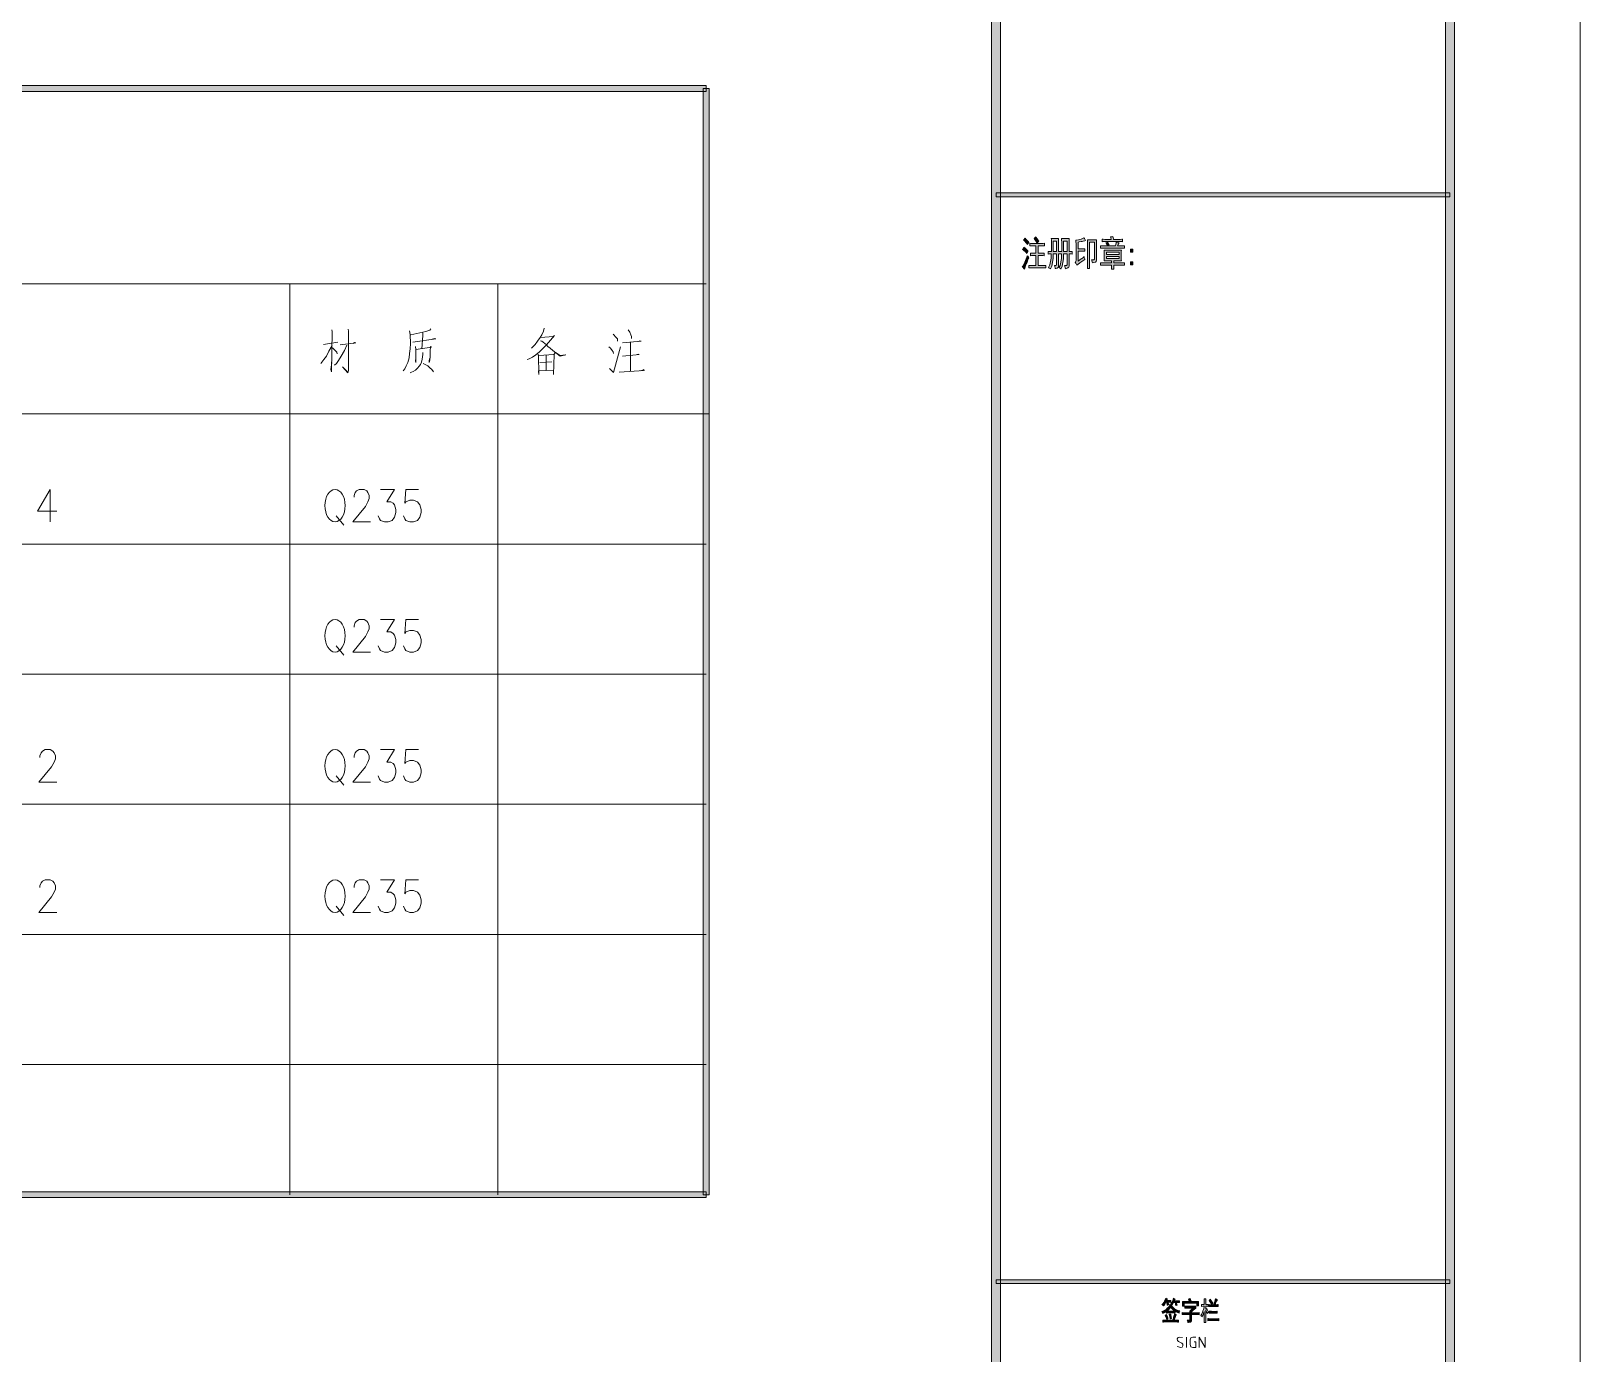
# Model space of a CAD drawing. Header units: millimetres. Extents: x 0 to 586, y 0 to 414.
# Drawn here: x 468.3 to 585.6, y 118.9 to 219 of the extents above; entities that cross this region are included whole.
import ezdxf

# ---------------------------------------------------------------- set-up
doc = ezdxf.new("R2010")
doc.units = ezdxf.units.MM

msp = doc.modelspace()

# ---------------------------------------------------------------- hatches: boundary and pattern name
h = msp.add_hatch(color=0)
h.dxf.hatch_style = 2
h.paths.add_polyline_path([(541.736139, 9.860139), (541.048222, 9.860139), (541.048222, 404.223361), (541.736139, 404.223361)])
h = msp.add_hatch(color=0)
h.dxf.hatch_style = 2
h.paths.add_polyline_path([(576.117861, 9.514417), (575.429944, 10.205861), (575.429944, 403.877639), (576.117861, 404.569083)])
h = msp.add_hatch(color=0)
h.dxf.hatch_style = 2
h.paths.add_polyline_path([(401.1295, 214.450083), (401.1295, 214.894583), (519.437056, 214.894583), (519.437056, 214.450083)])
h = msp.add_hatch(color=0)
h.dxf.hatch_style = 2
h.paths.add_polyline_path([(519.214806, 214.672333), (519.659306, 214.672333), (519.659306, 190.02375), (519.214806, 190.02375)])
h = msp.add_hatch(color=0)
h.dxf.hatch_style = 2
h.paths.add_polyline_path([(541.390417, 206.466722), (541.390417, 206.763056), (575.772139, 206.763056), (575.772139, 206.466722)])
h = msp.add_hatch(color=0)
h.dxf.hatch_style = 2
h.paths.add_polyline_path([(543.59175, 203.341111), (543.683472, 203.249389), (543.828111, 203.083583), (543.8775, 203.013028), (543.842222, 202.97775), (543.789306, 202.900139), (543.768139, 202.857806), (543.704639, 202.960111), (543.56, 203.125917), (543.482389, 203.185889), (543.510611, 203.224694), (543.563528, 203.302306)])
h = msp.add_hatch(color=0)
h.dxf.hatch_style = 2
h.paths.add_polyline_path([(544.272611, 203.312889), (544.297306, 203.337583), (544.35375, 203.397556), (544.378444, 203.436361), (544.431361, 203.379917), (544.554833, 203.214111), (544.628917, 203.10475), (544.597167, 203.073), (544.533667, 203.005972), (544.505444, 202.970694), (544.438417, 203.080056), (544.322, 203.249389)])
h = msp.add_hatch(color=0)
h.paths.add_polyline_path([(546.135278, 203.302306), (546.13175, 203.224694), (546.128222, 203.037722), (546.128222, 202.928361), (546.128222, 202.321583), (546.368111, 202.321583), (546.368111, 202.938944), (546.368111, 203.037722), (546.364583, 203.217639), (546.361056, 203.302306), (546.932556, 203.302306), (546.929028, 203.228222), (546.9255, 203.044778), (546.9255, 202.928361), (546.9255, 202.321583), (546.978417, 202.321583), (547.094833, 202.325111), (547.158333, 202.332167), (547.158333, 202.134611), (547.091306, 202.141667), (546.974889, 202.145194), (546.9255, 202.145194), (546.9255, 201.340861), (546.9255, 201.249139), (546.897278, 201.132722), (546.869056, 201.108028), (546.837306, 201.086861), (546.727944, 201.041), (546.646806, 201.019833), (546.63975, 201.086861), (546.604472, 201.206806), (546.57625, 201.259722), (546.629167, 201.259722), (546.699722, 201.26325), (546.720889, 201.270306), (546.742056, 201.273833), (546.770278, 201.330278), (546.777333, 201.383194), (546.777333, 202.145194), (546.509222, 202.145194), (546.498639, 201.785361), (546.399861, 201.210333), (546.308139, 200.998667), (546.276389, 201.041), (546.202306, 201.097444), (546.159972, 201.115083), (546.251694, 201.277361), (546.354, 201.795944), (546.361056, 202.145194), (546.128222, 202.145194), (546.128222, 201.277361), (546.128222, 201.19975), (546.092944, 201.108028), (546.054139, 201.093917), (546.018861, 201.076278), (545.930667, 201.048056), (545.881278, 201.030417), (545.870694, 201.083333), (545.835417, 201.196222), (545.810722, 201.259722), (545.856583, 201.259722), (545.920083, 201.259722), (545.937722, 201.26325), (545.955361, 201.266778), (545.976528, 201.309111), (545.980056, 201.351444), (545.980056, 202.145194), (545.733111, 202.145194), (545.726056, 201.795944), (545.616694, 201.227972), (545.517917, 201.00925), (545.482639, 201.048056), (545.405028, 201.097444), (545.362694, 201.115083), (545.468528, 201.305583), (545.574361, 201.820639), (545.577889, 202.145194), (545.5285, 202.145194), (545.408556, 202.141667), (545.338, 202.134611), (545.338, 202.332167), (545.405028, 202.325111), (545.5285, 202.321583), (545.588472, 202.321583), (545.588472, 202.917778), (545.588472, 203.034194), (545.584944, 203.224694), (545.577889, 203.302306)])
h.paths.add_polyline_path([(546.777333, 202.321583), (546.777333, 203.115333), (546.516278, 203.115333), (546.516278, 202.321583)])
h.paths.add_polyline_path([(545.980056, 202.321583), (545.980056, 203.115333), (545.733111, 203.115333), (545.733111, 202.321583)])
h = msp.add_hatch(color=0)
h.dxf.hatch_style = 2
h.paths.add_polyline_path([(548.124944, 201.721861), (548.047333, 201.676), (547.895639, 201.577222), (547.818028, 201.520778), (547.743944, 201.467861), (547.588722, 201.351444), (547.507583, 201.287944), (547.479361, 201.344389), (547.426444, 201.450222), (547.398222, 201.496083), (547.415861, 201.510194), (547.444083, 201.584278), (547.451139, 201.640722), (547.451139, 202.72375), (547.451139, 202.871917), (547.447611, 203.101222), (547.444083, 203.178833), (547.486417, 203.178833), (547.634583, 203.207056), (547.740417, 203.235278), (547.849778, 203.2635), (548.005, 203.330528), (548.054389, 203.372861), (548.082611, 203.316417), (548.146111, 203.207056), (548.177861, 203.157667), (548.128472, 203.140028), (548.005, 203.111806), (547.927389, 203.094167), (547.853306, 203.080056), (547.691028, 203.048306), (547.606361, 203.034194), (547.606361, 202.526194), (547.793333, 202.526194), (547.867417, 202.526194), (548.029694, 202.53325), (548.117889, 202.536778), (548.117889, 202.353333), (548.03675, 202.356861), (547.874472, 202.360389), (547.793333, 202.360389), (547.606361, 202.360389), (547.606361, 201.598389), (547.775694, 201.711278), (548.008528, 201.884139), (548.072028, 201.940583), (548.079083, 201.884139), (548.107306, 201.774778)])
h = msp.add_hatch(color=0)
h.dxf.hatch_style = 2
h.paths.add_polyline_path([(549.006889, 203.217639), (549.003361, 203.111806), (548.999833, 202.893083), (548.999833, 202.783722), (548.999833, 201.785361), (548.999833, 201.690111), (548.975139, 201.577222), (548.950444, 201.552528), (548.92575, 201.527833), (548.795222, 201.4855), (548.689389, 201.464333), (548.685861, 201.527833), (548.650583, 201.640722), (548.618833, 201.690111), (548.67175, 201.690111), (548.752889, 201.697167), (548.781111, 201.700694), (548.812861, 201.70775), (548.848139, 201.753611), (548.851667, 201.795944), (548.851667, 203.044778), (548.467139, 203.044778), (548.467139, 201.041), (548.318972, 201.041), (548.3225, 201.171528), (548.326028, 201.439639), (548.326028, 201.577222), (548.326028, 202.7555), (548.326028, 202.868389), (548.3225, 203.101222), (548.318972, 203.217639)])
h = msp.add_hatch(color=0)
h.dxf.hatch_style = 2
h.paths.add_polyline_path([(550.809583, 202.7555), (550.887194, 202.7555), (551.038889, 202.759028), (551.112972, 202.766083), (551.112972, 202.579111), (551.038889, 202.582639), (550.887194, 202.589694), (550.809583, 202.589694), (549.596028, 202.589694), (549.521944, 202.589694), (549.373778, 202.582639), (549.299694, 202.579111), (549.299694, 202.766083), (549.377306, 202.759028), (549.525472, 202.7555), (549.596028, 202.7555), (550.432111, 202.7555), (550.460333, 202.85075), (550.495611, 202.995389), (550.499139, 203.044778), (550.541472, 203.034194), (550.647306, 203.005972), (550.710806, 202.991861), (550.693167, 202.967167), (550.661417, 202.907194), (550.647306, 202.871917), (550.633194, 202.840167), (550.6085, 202.780194), (550.601444, 202.7555)])
h = msp.add_hatch(color=0)
h.dxf.hatch_style = 2
h.paths.add_polyline_path([(550.238083, 203.454), (550.255722, 203.397556), (550.283944, 203.29525), (550.291, 203.249389), (550.749611, 203.249389), (550.802528, 203.249389), (550.915417, 203.252917), (550.971861, 203.259972), (550.971861, 203.073), (550.915417, 203.080056), (550.806056, 203.083583), (550.756667, 203.083583), (549.694806, 203.083583), (549.627778, 203.083583), (549.493722, 203.080056), (549.43375, 203.073), (549.43375, 203.259972), (549.511361, 203.252917), (549.638361, 203.249389), (549.68775, 203.249389), (550.107556, 203.249389), (550.107556, 203.274083), (550.086389, 203.362278), (550.06875, 203.425778), (550.1005, 203.436361), (550.188694, 203.450472)])
h = msp.add_hatch(color=0)
h.dxf.hatch_style = 2
h.paths.add_polyline_path([(549.712444, 202.981278), (549.747722, 202.995389), (549.828861, 203.027139), (549.874722, 203.044778), (549.895889, 202.991861), (549.948806, 202.889556), (549.9735, 202.836639), (549.927639, 202.822528), (549.8465, 202.790778), (549.811222, 202.773139), (549.786528, 202.833111), (549.733611, 202.935417)])
h = msp.add_hatch(color=0)
h.dxf.hatch_style = 2
h.paths.add_polyline_path([(543.8775, 201.855917), (543.835167, 201.764194), (543.739917, 201.527833), (543.687, 201.386722), (543.634083, 201.245611), (543.563528, 201.048056), (543.545889, 200.991611), (543.507083, 201.041), (543.418889, 201.129194), (543.373028, 201.164472), (543.415361, 201.217389), (543.514139, 201.393778), (543.567056, 201.520778), (543.6235, 201.647778), (543.71875, 201.891194), (543.761083, 202.011139), (543.789306, 201.965278), (543.84575, 201.887667)])
h = msp.add_hatch(color=0)
h.dxf.hatch_style = 2
h.paths.add_polyline_path([(543.4965, 202.649667), (543.588222, 202.572056), (543.746972, 202.434472), (543.814, 202.370972), (543.792833, 202.335694), (543.743444, 202.243972), (543.715222, 202.187528), (543.641139, 202.275722), (543.485917, 202.423889), (543.404778, 202.487389), (543.429472, 202.515611), (543.475333, 202.600278)])
h = msp.add_hatch(color=0)
h.dxf.hatch_style = 2
h.paths.add_polyline_path([(544.720639, 202.938944), (544.794722, 202.938944), (544.964056, 202.946), (545.059306, 202.949528), (545.059306, 202.7555), (544.957, 202.759028), (544.791194, 202.766083), (544.727694, 202.766083), (544.572472, 202.766083), (544.572472, 202.198111), (544.720639, 202.198111), (544.787667, 202.198111), (544.939361, 202.201639), (545.031083, 202.208694), (545.031083, 202.011139), (544.946417, 202.018194), (544.791194, 202.021722), (544.720639, 202.021722), (544.572472, 202.021722), (544.572472, 201.270306), (544.7665, 201.270306), (544.858222, 201.270306), (545.05225, 201.273833), (545.154556, 201.277361), (545.154556, 201.083333), (545.05225, 201.086861), (544.865278, 201.093917), (544.773556, 201.093917), (544.209111, 201.093917), (544.110333, 201.093917), (543.944528, 201.086861), (543.8775, 201.083333), (543.8775, 201.277361), (543.937472, 201.273833), (544.110333, 201.270306), (544.216167, 201.270306), (544.41725, 201.270306), (544.41725, 202.021722), (544.293778, 202.021722), (544.223222, 202.021722), (544.082111, 202.018194), (544.015083, 202.011139), (544.015083, 202.208694), (544.082111, 202.201639), (544.22675, 202.198111), (544.304361, 202.198111), (544.41725, 202.198111), (544.41725, 202.766083), (544.272611, 202.766083), (544.195, 202.766083), (544.039778, 202.759028), (543.962167, 202.7555), (543.962167, 202.949528), (544.039778, 202.946), (544.198528, 202.938944), (544.279667, 202.938944)])
h = msp.add_hatch(color=0)
h.paths.add_polyline_path([(550.887194, 202.434472), (550.883667, 202.325111), (550.880139, 202.1205), (550.880139, 202.021722), (550.880139, 201.93), (550.883667, 201.732444), (550.887194, 201.630139), (550.308639, 201.630139), (550.308639, 201.464333), (550.802528, 201.464333), (550.876611, 201.464333), (551.035361, 201.471389), (551.120028, 201.474917), (551.120028, 201.287944), (551.038889, 201.295), (550.880139, 201.298528), (550.802528, 201.298528), (550.308639, 201.298528), (550.308639, 201.220917), (550.312167, 201.065694), (550.315694, 200.991611), (550.128722, 200.991611), (550.13225, 201.065694), (550.135778, 201.220917), (550.135778, 201.298528), (549.610139, 201.298528), (549.550167, 201.298528), (549.394944, 201.295), (549.299694, 201.287944), (549.299694, 201.474917), (549.391417, 201.471389), (549.539583, 201.464333), (549.603083, 201.464333), (550.135778, 201.464333), (550.135778, 201.630139), (549.578389, 201.630139), (549.581917, 201.732444), (549.588972, 201.933528), (549.588972, 202.032306), (549.588972, 202.131083), (549.581917, 202.332167), (549.578389, 202.434472)])
h.paths.add_polyline_path([(550.717861, 202.102861), (550.717861, 202.268667), (549.75125, 202.268667), (549.75125, 202.102861)])
h.paths.add_polyline_path([(550.717861, 201.795944), (550.717861, 201.951167), (549.75125, 201.951167), (549.75125, 201.795944)])
h = msp.add_hatch(color=0)
h.dxf.hatch_style = 2
h.paths.add_polyline_path([(551.762083, 202.268667), (551.582167, 202.268667), (551.582167, 202.497972), (551.762083, 202.497972)])
h = msp.add_hatch(color=0)
h.dxf.hatch_style = 2
h.paths.add_polyline_path([(551.762083, 201.319694), (551.582167, 201.319694), (551.582167, 201.545472), (551.762083, 201.545472)])
h = msp.add_hatch(color=0)
h.dxf.hatch_style = 2
h.paths.add_polyline_path([(519.214806, 190.02375), (519.659306, 190.02375), (519.659306, 130.869972), (519.214806, 130.869972)])
h = msp.add_hatch(color=0)
h.dxf.hatch_style = 2
h.paths.add_polyline_path([(401.1295, 130.647722), (401.1295, 131.092222), (519.437056, 131.092222), (519.437056, 130.647722)])
h = msp.add_hatch(color=0)
h.dxf.hatch_style = 2
h.paths.add_polyline_path([(575.772139, 124.42825), (575.772139, 124.131917), (541.390417, 124.131917), (541.390417, 124.42825)])
h = msp.add_hatch(color=0)
h.paths.add_polyline_path([(555.265167, 121.902361), (555.152278, 121.944694), (555.000583, 122.01525), (554.95825, 122.043472), (554.95825, 121.902361), (554.905333, 121.905889), (554.803028, 121.909417), (554.757167, 121.909417), (554.527861, 121.909417), (554.478472, 121.909417), (554.369111, 121.905889), (554.312667, 121.902361), (554.312667, 122.032889), (554.235056, 121.979972), (554.090417, 121.898833), (554.023389, 121.870611), (554.012806, 121.92), (553.970472, 121.994083), (553.94225, 122.025833), (554.076306, 122.064639), (554.287972, 122.184583), (554.369111, 122.262194), (554.45025, 122.343333), (554.549028, 122.484444), (554.570194, 122.544417), (554.598417, 122.530306), (554.668972, 122.502083), (554.707778, 122.4915), (554.686611, 122.452694), (554.757167, 122.3645), (554.922972, 122.226917), (555.014694, 122.177528), (555.106417, 122.128139), (555.261639, 122.082278), (555.325139, 122.082278), (555.296917, 122.043472), (555.268694, 121.95175)])
h.paths.add_polyline_path([(554.337361, 122.050528), (554.383222, 122.047), (554.478472, 122.043472), (554.527861, 122.043472), (554.757167, 122.043472), (554.803028, 122.043472), (554.901806, 122.047), (554.947667, 122.050528), (554.866528, 122.096389), (554.700722, 122.255139), (554.616056, 122.368028), (554.57725, 122.290417), (554.436139, 122.131667)])
h = msp.add_hatch(color=0)
h.dxf.hatch_style = 2
h.paths.add_polyline_path([(554.64075, 122.71375), (554.580778, 122.720806), (554.478472, 122.724333), (554.429083, 122.724333), (554.443194, 122.682), (554.467889, 122.593806), (554.482, 122.551472), (554.446722, 122.540889), (554.390278, 122.512667), (554.365583, 122.498556), (554.362056, 122.544417), (554.340889, 122.657306), (554.326778, 122.724333), (554.263278, 122.724333), (554.213889, 122.639667), (554.118639, 122.498556), (554.06925, 122.445639), (554.048083, 122.480917), (553.991639, 122.533833), (553.959889, 122.551472), (554.026917, 122.607917), (554.125694, 122.731389), (554.160972, 122.801944), (554.192722, 122.868972), (554.238583, 122.985389), (554.249167, 123.03125), (554.280917, 123.017139), (554.347944, 122.985389), (554.383222, 122.971278), (554.362056, 122.946583), (554.330306, 122.890139), (554.319722, 122.854861), (554.499639, 122.854861), (554.534917, 122.854861), (554.605472, 122.858389), (554.64075, 122.861917)])
h = msp.add_hatch(color=0)
h.dxf.hatch_style = 2
h.paths.add_polyline_path([(555.117, 122.530306), (555.08525, 122.512667), (555.032333, 122.484444), (555.004111, 122.466806), (555.000583, 122.526778), (554.975889, 122.646722), (554.95825, 122.706694), (554.848889, 122.706694), (554.817139, 122.653778), (554.757167, 122.558528), (554.732472, 122.512667), (554.707778, 122.540889), (554.651333, 122.579694), (554.623111, 122.590278), (554.661917, 122.639667), (554.728944, 122.738444), (554.753639, 122.791361), (554.778333, 122.847806), (554.820667, 122.964222), (554.838306, 123.024194), (554.863, 123.006556), (554.922972, 122.974806), (554.95825, 122.964222), (554.940611, 122.936), (554.912389, 122.868972), (554.901806, 122.830167), (555.117, 122.830167), (555.145222, 122.830167), (555.226361, 122.833694), (555.279278, 122.84075), (555.279278, 122.699639), (555.198139, 122.703167), (555.088778, 122.706694), (555.057028, 122.706694), (555.067611, 122.671417), (555.099361, 122.583222)])
h = msp.add_hatch(color=0)
h.dxf.hatch_style = 2
h.paths.add_polyline_path([(556.524583, 122.413889), (556.524583, 122.272778), (556.503417, 122.258667), (556.436389, 122.209278), (556.390528, 122.174), (556.348194, 122.138722), (556.249417, 122.050528), (556.192972, 121.994083), (556.192972, 121.927056), (556.588083, 121.927056), (556.619833, 121.927056), (556.711556, 121.930583), (556.775056, 121.934111), (556.775056, 121.778889), (556.711556, 121.785944), (556.619833, 121.793), (556.588083, 121.793), (556.192972, 121.793), (556.192972, 121.401417), (556.192972, 121.323806), (556.154167, 121.232083), (556.118889, 121.2215), (556.083611, 121.210917), (555.981306, 121.18975), (555.917806, 121.182694), (555.914278, 121.2215), (555.893111, 121.313222), (555.875472, 121.369667), (555.9425, 121.362611), (556.027167, 121.359083), (556.044806, 121.366139), (556.062444, 121.369667), (556.076556, 121.422583), (556.073028, 121.468444), (556.073028, 121.793), (555.667333, 121.793), (555.621472, 121.793), (555.52975, 121.789472), (555.487417, 121.785944), (555.487417, 121.934111), (555.52975, 121.930583), (555.617944, 121.927056), (555.660278, 121.927056), (556.073028, 121.927056), (556.073028, 121.962333), (556.065972, 122.025833), (556.062444, 122.057583), (556.087139, 122.071694), (556.143583, 122.114028), (556.178861, 122.14225), (556.210611, 122.170472), (556.288222, 122.241028), (556.334083, 122.283361), (555.882528, 122.283361), (555.829611, 122.283361), (555.741417, 122.279833), (555.706139, 122.272778), (555.706139, 122.420944), (555.741417, 122.417417), (555.826083, 122.413889), (555.875472, 122.413889)])
h = msp.add_hatch(color=0)
h.dxf.hatch_style = 2
h.paths.add_polyline_path([(556.062444, 123.017139), (556.115361, 122.921889), (556.182389, 122.798417), (556.192972, 122.770194), (556.722139, 122.770194), (556.718611, 122.710222), (556.718611, 122.622028), (556.718611, 122.590278), (556.718611, 122.565583), (556.718611, 122.487972), (556.722139, 122.438583), (556.605722, 122.438583), (556.605722, 122.646722), (555.639111, 122.646722), (555.639111, 122.428), (555.522694, 122.428), (555.522694, 122.484444), (555.526222, 122.569111), (555.526222, 122.600861), (555.526222, 122.629083), (555.522694, 122.71375), (555.522694, 122.770194), (556.062444, 122.770194), (556.041278, 122.812528), (555.991889, 122.890139), (555.963667, 122.925417), (555.984833, 122.943056), (556.034222, 122.988917)])
h = msp.add_hatch(color=0)
h.dxf.hatch_style = 2
h.paths.add_polyline_path([(556.947917, 122.551472), (556.986722, 122.551472), (557.060806, 122.547944), (557.099611, 122.544417), (557.170167, 122.544417), (557.170167, 122.731389), (557.170167, 122.787833), (557.166639, 122.914833), (557.163111, 122.985389), (557.290111, 122.985389), (557.286583, 122.925417), (557.279528, 122.798417), (557.279528, 122.731389), (557.279528, 122.544417), (557.350083, 122.544417), (557.37125, 122.544417), (557.424167, 122.547944), (557.452389, 122.551472), (557.452389, 122.406833), (557.441806, 122.410361), (557.385361, 122.417417), (557.3395, 122.420944), (557.279528, 122.420944), (557.279528, 122.188111), (557.3395, 122.251611), (557.378306, 122.174), (557.452389, 122.029361), (557.487667, 121.965861), (557.4665, 121.941167), (557.420639, 121.895306), (557.403, 121.870611), (557.367722, 121.948222), (557.304222, 122.068167), (557.279528, 122.1105), (557.279528, 121.517833), (557.279528, 121.433167), (557.286583, 121.267361), (557.290111, 121.182694), (557.163111, 121.182694), (557.166639, 121.270889), (557.170167, 121.440222), (557.170167, 121.517833), (557.170167, 122.032889), (557.138417, 121.934111), (557.050222, 121.7295), (556.993778, 121.623667), (556.972611, 121.655417), (556.92675, 121.704806), (556.902056, 121.725972), (556.947917, 121.793), (557.029056, 121.965861), (557.064333, 122.068167), (557.103139, 122.170472), (557.152528, 122.346861), (557.163111, 122.420944), (557.089028, 122.420944), (556.947917, 122.406833)])
h = msp.add_hatch(color=0)
h.dxf.hatch_style = 2
h.paths.add_polyline_path([(558.161472, 122.900722), (558.140306, 122.8725), (558.094444, 122.798417), (558.073278, 122.749028), (558.048583, 122.703167), (558.00625, 122.590278), (557.981556, 122.530306), (558.023889, 122.530306), (558.073278, 122.533833), (558.172056, 122.540889), (558.221444, 122.544417), (558.221444, 122.389194), (558.172056, 122.392722), (558.073278, 122.399778), (558.016833, 122.399778), (557.702861, 122.399778), (557.646417, 122.399778), (557.547639, 122.392722), (557.505306, 122.389194), (557.505306, 122.544417), (557.547639, 122.540889), (557.646417, 122.533833), (557.702861, 122.530306), (557.872194, 122.530306), (557.893361, 122.579694), (557.928639, 122.682), (557.946278, 122.731389), (557.963917, 122.780778), (558.002722, 122.911306), (558.023889, 122.992444), (558.052111, 122.971278), (558.122667, 122.925417)])
h = msp.add_hatch(color=0)
h.dxf.hatch_style = 2
h.paths.add_polyline_path([(557.628778, 122.946583), (557.674639, 122.879556), (557.766361, 122.727861), (557.812222, 122.646722), (557.791056, 122.625556), (557.745194, 122.583222), (557.7205, 122.562056), (557.685222, 122.632611), (557.600556, 122.780778), (557.547639, 122.854861), (557.565278, 122.868972), (557.604083, 122.918361)])
h = msp.add_hatch(color=0)
h.dxf.hatch_style = 2
h.paths.add_polyline_path([(557.992139, 122.032889), (558.034472, 122.032889), (558.115611, 122.039944), (558.154417, 122.043472), (558.154417, 121.88825), (558.115611, 121.895306), (558.034472, 121.902361), (557.992139, 121.902361), (557.7205, 121.902361), (557.678167, 121.902361), (557.5935, 121.895306), (557.551167, 121.88825), (557.551167, 122.043472), (557.5935, 122.043472), (557.678167, 122.039944), (557.7205, 122.032889)])
h = msp.add_hatch(color=0)
h.dxf.hatch_style = 2
h.paths.add_polyline_path([(554.238583, 121.228556), (554.189194, 121.228556), (554.086889, 121.225028), (554.030444, 121.2215), (554.030444, 121.369667), (554.086889, 121.366139), (554.189194, 121.362611), (554.231528, 121.362611), (554.771278, 121.362611), (554.788917, 121.408472), (554.827722, 121.524889), (554.848889, 121.591917), (554.870056, 121.662472), (554.901806, 121.789472), (554.912389, 121.849444), (554.944139, 121.828278), (555.014694, 121.800056), (555.049972, 121.785944), (555.032333, 121.764778), (554.993528, 121.683639), (554.975889, 121.627194), (554.95825, 121.57075), (554.919444, 121.440222), (554.89475, 121.362611), (554.972361, 121.362611), (555.131111, 121.366139), (555.21225, 121.369667), (555.21225, 121.2215), (555.131111, 121.225028), (555.011167, 121.228556), (554.968833, 121.228556)])
h = msp.add_hatch(color=0)
h.dxf.hatch_style = 2
h.paths.add_polyline_path([(554.309139, 121.785944), (554.347944, 121.694222), (554.397333, 121.539), (554.411444, 121.479028), (554.390278, 121.468444), (554.344417, 121.44375), (554.319722, 121.422583), (554.309139, 121.486083), (554.256222, 121.637778), (554.217417, 121.725972), (554.231528, 121.736556), (554.277389, 121.768306)])
h = msp.add_hatch(color=0)
h.dxf.hatch_style = 2
h.paths.add_polyline_path([(554.587833, 121.454333), (554.57725, 121.524889), (554.541972, 121.69775), (554.517278, 121.803583), (554.541972, 121.807111), (554.591361, 121.821222), (554.623111, 121.831806), (554.633694, 121.785944), (554.668972, 121.613083), (554.690139, 121.486083), (554.661917, 121.482556), (554.609, 121.464917)])
h = msp.add_hatch(color=0)
h.dxf.hatch_style = 2
h.paths.add_polyline_path([(558.045056, 121.468444), (558.094444, 121.468444), (558.210861, 121.471972), (558.277889, 121.479028), (558.277889, 121.323806), (558.210861, 121.327333), (558.094444, 121.334389), (558.045056, 121.337917), (557.5935, 121.337917), (557.441806, 121.323806), (557.441806, 121.479028), (557.480611, 121.479028), (557.554694, 121.471972), (557.5935, 121.468444)])

# ---------------------------------------------------------------- linework, layer by layer
at = {"color": 0, "lineweight": 0}
for points in [[(0, 0), (585.632278, 0), (585.632278, 414.0835), (0, 414.0835)], [(541.736139, 9.860139), (541.048222, 9.860139), (541.048222, 404.223361), (541.736139, 404.223361)], [(576.117861, 9.514417), (575.429944, 10.205861), (575.429944, 403.877639), (576.117861, 404.569083)], [(401.1295, 214.450083), (401.1295, 214.894583), (519.437056, 214.894583), (519.437056, 214.450083)], [(519.214806, 214.672333), (519.659306, 214.672333), (519.659306, 190.02375), (519.214806, 190.02375)], [(541.390417, 206.466722), (541.390417, 206.763056), (575.772139, 206.763056), (575.772139, 206.466722)], [(543.59175, 203.341111), (543.683472, 203.249389), (543.828111, 203.083583), (543.8775, 203.013028), (543.842222, 202.97775), (543.789306, 202.900139), (543.768139, 202.857806), (543.704639, 202.960111), (543.56, 203.125917), (543.482389, 203.185889), (543.510611, 203.224694), (543.563528, 203.302306)], [(544.272611, 203.312889), (544.297306, 203.337583), (544.35375, 203.397556), (544.378444, 203.436361), (544.431361, 203.379917), (544.554833, 203.214111), (544.628917, 203.10475), (544.597167, 203.073), (544.533667, 203.005972), (544.505444, 202.970694), (544.438417, 203.080056), (544.322, 203.249389)], [(546.135278, 203.302306), (546.13175, 203.224694), (546.128222, 203.037722), (546.128222, 202.928361), (546.128222, 202.321583), (546.368111, 202.321583), (546.368111, 202.938944), (546.368111, 203.037722), (546.364583, 203.217639), (546.361056, 203.302306), (546.932556, 203.302306), (546.929028, 203.228222), (546.9255, 203.044778), (546.9255, 202.928361), (546.9255, 202.321583), (546.978417, 202.321583), (547.094833, 202.325111), (547.158333, 202.332167), (547.158333, 202.134611), (547.091306, 202.141667), (546.974889, 202.145194), (546.9255, 202.145194), (546.9255, 201.340861), (546.9255, 201.249139), (546.897278, 201.132722), (546.869056, 201.108028), (546.837306, 201.086861), (546.727944, 201.041), (546.646806, 201.019833), (546.63975, 201.086861), (546.604472, 201.206806), (546.57625, 201.259722), (546.629167, 201.259722), (546.699722, 201.26325), (546.720889, 201.270306), (546.742056, 201.273833), (546.770278, 201.330278), (546.777333, 201.383194), (546.777333, 202.145194), (546.509222, 202.145194), (546.498639, 201.785361), (546.399861, 201.210333), (546.308139, 200.998667), (546.276389, 201.041), (546.202306, 201.097444), (546.159972, 201.115083), (546.251694, 201.277361), (546.354, 201.795944), (546.361056, 202.145194), (546.128222, 202.145194), (546.128222, 201.277361), (546.128222, 201.19975), (546.092944, 201.108028), (546.054139, 201.093917), (546.018861, 201.076278), (545.930667, 201.048056), (545.881278, 201.030417), (545.870694, 201.083333), (545.835417, 201.196222), (545.810722, 201.259722), (545.856583, 201.259722), (545.920083, 201.259722), (545.937722, 201.26325), (545.955361, 201.266778), (545.976528, 201.309111), (545.980056, 201.351444), (545.980056, 202.145194), (545.733111, 202.145194), (545.726056, 201.795944), (545.616694, 201.227972), (545.517917, 201.00925), (545.482639, 201.048056), (545.405028, 201.097444), (545.362694, 201.115083), (545.468528, 201.305583), (545.574361, 201.820639), (545.577889, 202.145194), (545.5285, 202.145194), (545.408556, 202.141667), (545.338, 202.134611), (545.338, 202.332167), (545.405028, 202.325111), (545.5285, 202.321583), (545.588472, 202.321583), (545.588472, 202.917778), (545.588472, 203.034194), (545.584944, 203.224694), (545.577889, 203.302306)], [(545.980056, 202.321583), (545.980056, 203.115333), (545.733111, 203.115333), (545.733111, 202.321583)], [(546.777333, 202.321583), (546.777333, 203.115333), (546.516278, 203.115333), (546.516278, 202.321583)], [(548.124944, 201.721861), (548.047333, 201.676), (547.895639, 201.577222), (547.818028, 201.520778), (547.743944, 201.467861), (547.588722, 201.351444), (547.507583, 201.287944), (547.479361, 201.344389), (547.426444, 201.450222), (547.398222, 201.496083), (547.415861, 201.510194), (547.444083, 201.584278), (547.451139, 201.640722), (547.451139, 202.72375), (547.451139, 202.871917), (547.447611, 203.101222), (547.444083, 203.178833), (547.486417, 203.178833), (547.634583, 203.207056), (547.740417, 203.235278), (547.849778, 203.2635), (548.005, 203.330528), (548.054389, 203.372861), (548.082611, 203.316417), (548.146111, 203.207056), (548.177861, 203.157667), (548.128472, 203.140028), (548.005, 203.111806), (547.927389, 203.094167), (547.853306, 203.080056), (547.691028, 203.048306), (547.606361, 203.034194), (547.606361, 202.526194), (547.793333, 202.526194), (547.867417, 202.526194), (548.029694, 202.53325), (548.117889, 202.536778), (548.117889, 202.353333), (548.03675, 202.356861), (547.874472, 202.360389), (547.793333, 202.360389), (547.606361, 202.360389), (547.606361, 201.598389), (547.775694, 201.711278), (548.008528, 201.884139), (548.072028, 201.940583), (548.079083, 201.884139), (548.107306, 201.774778)], [(549.006889, 203.217639), (549.003361, 203.111806), (548.999833, 202.893083), (548.999833, 202.783722), (548.999833, 201.785361), (548.999833, 201.690111), (548.975139, 201.577222), (548.950444, 201.552528), (548.92575, 201.527833), (548.795222, 201.4855), (548.689389, 201.464333), (548.685861, 201.527833), (548.650583, 201.640722), (548.618833, 201.690111), (548.67175, 201.690111), (548.752889, 201.697167), (548.781111, 201.700694), (548.812861, 201.70775), (548.848139, 201.753611), (548.851667, 201.795944), (548.851667, 203.044778), (548.467139, 203.044778), (548.467139, 201.041), (548.318972, 201.041), (548.3225, 201.171528), (548.326028, 201.439639), (548.326028, 201.577222), (548.326028, 202.7555), (548.326028, 202.868389), (548.3225, 203.101222), (548.318972, 203.217639)], [(550.809583, 202.7555), (550.887194, 202.7555), (551.038889, 202.759028), (551.112972, 202.766083), (551.112972, 202.579111), (551.038889, 202.582639), (550.887194, 202.589694), (550.809583, 202.589694), (549.596028, 202.589694), (549.521944, 202.589694), (549.373778, 202.582639), (549.299694, 202.579111), (549.299694, 202.766083), (549.377306, 202.759028), (549.525472, 202.7555), (549.596028, 202.7555), (550.432111, 202.7555), (550.460333, 202.85075), (550.495611, 202.995389), (550.499139, 203.044778), (550.541472, 203.034194), (550.647306, 203.005972), (550.710806, 202.991861), (550.693167, 202.967167), (550.661417, 202.907194), (550.647306, 202.871917), (550.633194, 202.840167), (550.6085, 202.780194), (550.601444, 202.7555)], [(550.238083, 203.454), (550.255722, 203.397556), (550.283944, 203.29525), (550.291, 203.249389), (550.749611, 203.249389), (550.802528, 203.249389), (550.915417, 203.252917), (550.971861, 203.259972), (550.971861, 203.073), (550.915417, 203.080056), (550.806056, 203.083583), (550.756667, 203.083583), (549.694806, 203.083583), (549.627778, 203.083583), (549.493722, 203.080056), (549.43375, 203.073), (549.43375, 203.259972), (549.511361, 203.252917), (549.638361, 203.249389), (549.68775, 203.249389), (550.107556, 203.249389), (550.107556, 203.274083), (550.086389, 203.362278), (550.06875, 203.425778), (550.1005, 203.436361), (550.188694, 203.450472)], [(549.712444, 202.981278), (549.747722, 202.995389), (549.828861, 203.027139), (549.874722, 203.044778), (549.895889, 202.991861), (549.948806, 202.889556), (549.9735, 202.836639), (549.927639, 202.822528), (549.8465, 202.790778), (549.811222, 202.773139), (549.786528, 202.833111), (549.733611, 202.935417)], [(543.8775, 201.855917), (543.835167, 201.764194), (543.739917, 201.527833), (543.687, 201.386722), (543.634083, 201.245611), (543.563528, 201.048056), (543.545889, 200.991611), (543.507083, 201.041), (543.418889, 201.129194), (543.373028, 201.164472), (543.415361, 201.217389), (543.514139, 201.393778), (543.567056, 201.520778), (543.6235, 201.647778), (543.71875, 201.891194), (543.761083, 202.011139), (543.789306, 201.965278), (543.84575, 201.887667)], [(543.4965, 202.649667), (543.588222, 202.572056), (543.746972, 202.434472), (543.814, 202.370972), (543.792833, 202.335694), (543.743444, 202.243972), (543.715222, 202.187528), (543.641139, 202.275722), (543.485917, 202.423889), (543.404778, 202.487389), (543.429472, 202.515611), (543.475333, 202.600278)], [(544.720639, 202.938944), (544.794722, 202.938944), (544.964056, 202.946), (545.059306, 202.949528), (545.059306, 202.7555), (544.957, 202.759028), (544.791194, 202.766083), (544.727694, 202.766083), (544.572472, 202.766083), (544.572472, 202.198111), (544.720639, 202.198111), (544.787667, 202.198111), (544.939361, 202.201639), (545.031083, 202.208694), (545.031083, 202.011139), (544.946417, 202.018194), (544.791194, 202.021722), (544.720639, 202.021722), (544.572472, 202.021722), (544.572472, 201.270306), (544.7665, 201.270306), (544.858222, 201.270306), (545.05225, 201.273833), (545.154556, 201.277361), (545.154556, 201.083333), (545.05225, 201.086861), (544.865278, 201.093917), (544.773556, 201.093917), (544.209111, 201.093917), (544.110333, 201.093917), (543.944528, 201.086861), (543.8775, 201.083333), (543.8775, 201.277361), (543.937472, 201.273833), (544.110333, 201.270306), (544.216167, 201.270306), (544.41725, 201.270306), (544.41725, 202.021722), (544.293778, 202.021722), (544.223222, 202.021722), (544.082111, 202.018194), (544.015083, 202.011139), (544.015083, 202.208694), (544.082111, 202.201639), (544.22675, 202.198111), (544.304361, 202.198111), (544.41725, 202.198111), (544.41725, 202.766083), (544.272611, 202.766083), (544.195, 202.766083), (544.039778, 202.759028), (543.962167, 202.7555), (543.962167, 202.949528), (544.039778, 202.946), (544.198528, 202.938944), (544.279667, 202.938944)], [(550.887194, 202.434472), (550.883667, 202.325111), (550.880139, 202.1205), (550.880139, 202.021722), (550.880139, 201.93), (550.883667, 201.732444), (550.887194, 201.630139), (550.308639, 201.630139), (550.308639, 201.464333), (550.802528, 201.464333), (550.876611, 201.464333), (551.035361, 201.471389), (551.120028, 201.474917), (551.120028, 201.287944), (551.038889, 201.295), (550.880139, 201.298528), (550.802528, 201.298528), (550.308639, 201.298528), (550.308639, 201.220917), (550.312167, 201.065694), (550.315694, 200.991611), (550.128722, 200.991611), (550.13225, 201.065694), (550.135778, 201.220917), (550.135778, 201.298528), (549.610139, 201.298528), (549.550167, 201.298528), (549.394944, 201.295), (549.299694, 201.287944), (549.299694, 201.474917), (549.391417, 201.471389), (549.539583, 201.464333), (549.603083, 201.464333), (550.135778, 201.464333), (550.135778, 201.630139), (549.578389, 201.630139), (549.581917, 201.732444), (549.588972, 201.933528), (549.588972, 202.032306), (549.588972, 202.131083), (549.581917, 202.332167), (549.578389, 202.434472)], [(550.717861, 202.102861), (550.717861, 202.268667), (549.75125, 202.268667), (549.75125, 202.102861)], [(550.717861, 201.795944), (550.717861, 201.951167), (549.75125, 201.951167), (549.75125, 201.795944)], [(551.762083, 202.268667), (551.582167, 202.268667), (551.582167, 202.497972), (551.762083, 202.497972)], [(551.762083, 201.319694), (551.582167, 201.319694), (551.582167, 201.545472), (551.762083, 201.545472)], [(519.214806, 190.02375), (519.659306, 190.02375), (519.659306, 130.869972), (519.214806, 130.869972)], [(401.1295, 130.647722), (401.1295, 131.092222), (519.437056, 131.092222), (519.437056, 130.647722)], [(575.772139, 124.42825), (575.772139, 124.131917), (541.390417, 124.131917), (541.390417, 124.42825)], [(555.265167, 121.902361), (555.152278, 121.944694), (555.000583, 122.01525), (554.95825, 122.043472), (554.95825, 121.902361), (554.905333, 121.905889), (554.803028, 121.909417), (554.757167, 121.909417), (554.527861, 121.909417), (554.478472, 121.909417), (554.369111, 121.905889), (554.312667, 121.902361), (554.312667, 122.032889), (554.235056, 121.979972), (554.090417, 121.898833), (554.023389, 121.870611), (554.012806, 121.92), (553.970472, 121.994083), (553.94225, 122.025833), (554.076306, 122.064639), (554.287972, 122.184583), (554.369111, 122.262194), (554.45025, 122.343333), (554.549028, 122.484444), (554.570194, 122.544417), (554.598417, 122.530306), (554.668972, 122.502083), (554.707778, 122.4915), (554.686611, 122.452694), (554.757167, 122.3645), (554.922972, 122.226917), (555.014694, 122.177528), (555.106417, 122.128139), (555.261639, 122.082278), (555.325139, 122.082278), (555.296917, 122.043472), (555.268694, 121.95175)], [(554.64075, 122.71375), (554.580778, 122.720806), (554.478472, 122.724333), (554.429083, 122.724333), (554.443194, 122.682), (554.467889, 122.593806), (554.482, 122.551472), (554.446722, 122.540889), (554.390278, 122.512667), (554.365583, 122.498556), (554.362056, 122.544417), (554.340889, 122.657306), (554.326778, 122.724333), (554.263278, 122.724333), (554.213889, 122.639667), (554.118639, 122.498556), (554.06925, 122.445639), (554.048083, 122.480917), (553.991639, 122.533833), (553.959889, 122.551472), (554.026917, 122.607917), (554.125694, 122.731389), (554.160972, 122.801944), (554.192722, 122.868972), (554.238583, 122.985389), (554.249167, 123.03125), (554.280917, 123.017139), (554.347944, 122.985389), (554.383222, 122.971278), (554.362056, 122.946583), (554.330306, 122.890139), (554.319722, 122.854861), (554.499639, 122.854861), (554.534917, 122.854861), (554.605472, 122.858389), (554.64075, 122.861917)], [(554.337361, 122.050528), (554.383222, 122.047), (554.478472, 122.043472), (554.527861, 122.043472), (554.757167, 122.043472), (554.803028, 122.043472), (554.901806, 122.047), (554.947667, 122.050528), (554.866528, 122.096389), (554.700722, 122.255139), (554.616056, 122.368028), (554.57725, 122.290417), (554.436139, 122.131667)], [(555.117, 122.530306), (555.08525, 122.512667), (555.032333, 122.484444), (555.004111, 122.466806), (555.000583, 122.526778), (554.975889, 122.646722), (554.95825, 122.706694), (554.848889, 122.706694), (554.817139, 122.653778), (554.757167, 122.558528), (554.732472, 122.512667), (554.707778, 122.540889), (554.651333, 122.579694), (554.623111, 122.590278), (554.661917, 122.639667), (554.728944, 122.738444), (554.753639, 122.791361), (554.778333, 122.847806), (554.820667, 122.964222), (554.838306, 123.024194), (554.863, 123.006556), (554.922972, 122.974806), (554.95825, 122.964222), (554.940611, 122.936), (554.912389, 122.868972), (554.901806, 122.830167), (555.117, 122.830167), (555.145222, 122.830167), (555.226361, 122.833694), (555.279278, 122.84075), (555.279278, 122.699639), (555.198139, 122.703167), (555.088778, 122.706694), (555.057028, 122.706694), (555.067611, 122.671417), (555.099361, 122.583222)], [(556.524583, 122.413889), (556.524583, 122.272778), (556.503417, 122.258667), (556.436389, 122.209278), (556.390528, 122.174), (556.348194, 122.138722), (556.249417, 122.050528), (556.192972, 121.994083), (556.192972, 121.927056), (556.588083, 121.927056), (556.619833, 121.927056), (556.711556, 121.930583), (556.775056, 121.934111), (556.775056, 121.778889), (556.711556, 121.785944), (556.619833, 121.793), (556.588083, 121.793), (556.192972, 121.793), (556.192972, 121.401417), (556.192972, 121.323806), (556.154167, 121.232083), (556.118889, 121.2215), (556.083611, 121.210917), (555.981306, 121.18975), (555.917806, 121.182694), (555.914278, 121.2215), (555.893111, 121.313222), (555.875472, 121.369667), (555.9425, 121.362611), (556.027167, 121.359083), (556.044806, 121.366139), (556.062444, 121.369667), (556.076556, 121.422583), (556.073028, 121.468444), (556.073028, 121.793), (555.667333, 121.793), (555.621472, 121.793), (555.52975, 121.789472), (555.487417, 121.785944), (555.487417, 121.934111), (555.52975, 121.930583), (555.617944, 121.927056), (555.660278, 121.927056), (556.073028, 121.927056), (556.073028, 121.962333), (556.065972, 122.025833), (556.062444, 122.057583), (556.087139, 122.071694), (556.143583, 122.114028), (556.178861, 122.14225), (556.210611, 122.170472), (556.288222, 122.241028), (556.334083, 122.283361), (555.882528, 122.283361), (555.829611, 122.283361), (555.741417, 122.279833), (555.706139, 122.272778), (555.706139, 122.420944), (555.741417, 122.417417), (555.826083, 122.413889), (555.875472, 122.413889)], [(556.062444, 123.017139), (556.115361, 122.921889), (556.182389, 122.798417), (556.192972, 122.770194), (556.722139, 122.770194), (556.718611, 122.710222), (556.718611, 122.622028), (556.718611, 122.590278), (556.718611, 122.565583), (556.718611, 122.487972), (556.722139, 122.438583), (556.605722, 122.438583), (556.605722, 122.646722), (555.639111, 122.646722), (555.639111, 122.428), (555.522694, 122.428), (555.522694, 122.484444), (555.526222, 122.569111), (555.526222, 122.600861), (555.526222, 122.629083), (555.522694, 122.71375), (555.522694, 122.770194), (556.062444, 122.770194), (556.041278, 122.812528), (555.991889, 122.890139), (555.963667, 122.925417), (555.984833, 122.943056), (556.034222, 122.988917)], [(556.947917, 122.551472), (556.986722, 122.551472), (557.060806, 122.547944), (557.099611, 122.544417), (557.170167, 122.544417), (557.170167, 122.731389), (557.170167, 122.787833), (557.166639, 122.914833), (557.163111, 122.985389), (557.290111, 122.985389), (557.286583, 122.925417), (557.279528, 122.798417), (557.279528, 122.731389), (557.279528, 122.544417), (557.350083, 122.544417), (557.37125, 122.544417), (557.424167, 122.547944), (557.452389, 122.551472), (557.452389, 122.406833), (557.441806, 122.410361), (557.385361, 122.417417), (557.3395, 122.420944), (557.279528, 122.420944), (557.279528, 122.188111), (557.3395, 122.251611), (557.378306, 122.174), (557.452389, 122.029361), (557.487667, 121.965861), (557.4665, 121.941167), (557.420639, 121.895306), (557.403, 121.870611), (557.367722, 121.948222), (557.304222, 122.068167), (557.279528, 122.1105), (557.279528, 121.517833), (557.279528, 121.433167), (557.286583, 121.267361), (557.290111, 121.182694), (557.163111, 121.182694), (557.166639, 121.270889), (557.170167, 121.440222), (557.170167, 121.517833), (557.170167, 122.032889), (557.138417, 121.934111), (557.050222, 121.7295), (556.993778, 121.623667), (556.972611, 121.655417), (556.92675, 121.704806), (556.902056, 121.725972), (556.947917, 121.793), (557.029056, 121.965861), (557.064333, 122.068167), (557.103139, 122.170472), (557.152528, 122.346861), (557.163111, 122.420944), (557.089028, 122.420944), (556.947917, 122.406833)], [(558.161472, 122.900722), (558.140306, 122.8725), (558.094444, 122.798417), (558.073278, 122.749028), (558.048583, 122.703167), (558.00625, 122.590278), (557.981556, 122.530306), (558.023889, 122.530306), (558.073278, 122.533833), (558.172056, 122.540889), (558.221444, 122.544417), (558.221444, 122.389194), (558.172056, 122.392722), (558.073278, 122.399778), (558.016833, 122.399778), (557.702861, 122.399778), (557.646417, 122.399778), (557.547639, 122.392722), (557.505306, 122.389194), (557.505306, 122.544417), (557.547639, 122.540889), (557.646417, 122.533833), (557.702861, 122.530306), (557.872194, 122.530306), (557.893361, 122.579694), (557.928639, 122.682), (557.946278, 122.731389), (557.963917, 122.780778), (558.002722, 122.911306), (558.023889, 122.992444), (558.052111, 122.971278), (558.122667, 122.925417)], [(557.628778, 122.946583), (557.674639, 122.879556), (557.766361, 122.727861), (557.812222, 122.646722), (557.791056, 122.625556), (557.745194, 122.583222), (557.7205, 122.562056), (557.685222, 122.632611), (557.600556, 122.780778), (557.547639, 122.854861), (557.565278, 122.868972), (557.604083, 122.918361)], [(557.992139, 122.032889), (558.034472, 122.032889), (558.115611, 122.039944), (558.154417, 122.043472), (558.154417, 121.88825), (558.115611, 121.895306), (558.034472, 121.902361), (557.992139, 121.902361), (557.7205, 121.902361), (557.678167, 121.902361), (557.5935, 121.895306), (557.551167, 121.88825), (557.551167, 122.043472), (557.5935, 122.043472), (557.678167, 122.039944), (557.7205, 122.032889)], [(554.238583, 121.228556), (554.189194, 121.228556), (554.086889, 121.225028), (554.030444, 121.2215), (554.030444, 121.369667), (554.086889, 121.366139), (554.189194, 121.362611), (554.231528, 121.362611), (554.771278, 121.362611), (554.788917, 121.408472), (554.827722, 121.524889), (554.848889, 121.591917), (554.870056, 121.662472), (554.901806, 121.789472), (554.912389, 121.849444), (554.944139, 121.828278), (555.014694, 121.800056), (555.049972, 121.785944), (555.032333, 121.764778), (554.993528, 121.683639), (554.975889, 121.627194), (554.95825, 121.57075), (554.919444, 121.440222), (554.89475, 121.362611), (554.972361, 121.362611), (555.131111, 121.366139), (555.21225, 121.369667), (555.21225, 121.2215), (555.131111, 121.225028), (555.011167, 121.228556), (554.968833, 121.228556)], [(554.309139, 121.785944), (554.347944, 121.694222), (554.397333, 121.539), (554.411444, 121.479028), (554.390278, 121.468444), (554.344417, 121.44375), (554.319722, 121.422583), (554.309139, 121.486083), (554.256222, 121.637778), (554.217417, 121.725972), (554.231528, 121.736556), (554.277389, 121.768306)], [(554.587833, 121.454333), (554.57725, 121.524889), (554.541972, 121.69775), (554.517278, 121.803583), (554.541972, 121.807111), (554.591361, 121.821222), (554.623111, 121.831806), (554.633694, 121.785944), (554.668972, 121.613083), (554.690139, 121.486083), (554.661917, 121.482556), (554.609, 121.464917)], [(558.045056, 121.468444), (558.094444, 121.468444), (558.210861, 121.471972), (558.277889, 121.479028), (558.277889, 121.323806), (558.210861, 121.327333), (558.094444, 121.334389), (558.045056, 121.337917), (557.5935, 121.337917), (557.441806, 121.323806), (557.441806, 121.479028), (557.480611, 121.479028), (557.554694, 121.471972), (557.5935, 121.468444)]]:
    msp.add_lwpolyline(points, close=True, dxfattribs=at)
for points in [[(401.1295, 199.883889), (519.437056, 199.883889)], [(487.888139, 199.883889), (487.888139, 190.02375)], [(503.664361, 199.883889), (503.664361, 190.02375)], [(491.070194, 196.4055), (491.094889, 196.264389), (491.0455, 193.209333), (490.996111, 193.378667), (491.070194, 193.911361)], [(492.322556, 196.433722), (492.34725, 196.292611), (492.34725, 193.350444), (492.322556, 193.181111), (492.297861, 193.124667), (491.888639, 193.600917), (492.297861, 193.181111)], [(496.968639, 196.320833), (497.018028, 196.042139), (497.042722, 195.368333), (497.018028, 194.948528), (496.968639, 194.609861), (496.922778, 194.274722), (496.824, 193.911361), (496.704056, 193.657361), (496.608806, 193.435111), (496.488861, 193.294)], [(498.584361, 196.461944), (498.510278, 196.377278), (498.196306, 196.264389), (497.741222, 196.155028), (497.067417, 196.013917)], [(497.981111, 196.155028), (497.981111, 195.957472), (497.885861, 194.948528)], [(507.163917, 196.518389), (507.118056, 196.292611), (506.973417, 196.013917), (506.853472, 195.816361), (506.6665, 195.537667), (506.476, 195.283667), (506.306667, 195.117861), (506.19025, 195.004972)], [(512.395611, 196.070361), (512.610806, 195.816361), (512.706056, 195.703472), (512.727222, 195.537667)], [(513.513917, 196.4055), (513.655028, 196.211472), (513.725583, 196.013917), (513.774972, 195.901028), (513.774972, 195.731694)], [(491.094889, 195.199), (490.851472, 194.779194), (490.660972, 194.387611), (490.466944, 194.133611), (490.25175, 193.854917)], [(490.44225, 195.283667), (491.525278, 195.453)], [(491.116056, 195.033194), (491.454722, 194.694528), (491.479417, 194.581639)], [(492.223778, 195.227222), (492.033278, 194.835639), (491.793389, 194.387611), (491.574667, 194.077167), (491.430028, 193.854917), (491.285389, 193.713806)], [(491.719306, 195.255444), (492.901111, 195.396556), (492.827028, 195.424778), (492.682389, 195.368333)], [(497.208528, 195.453), (498.944194, 195.703472), (498.848944, 195.731694), (498.679611, 195.678778)], [(497.402556, 195.142556), (497.451944, 194.892083), (497.451944, 193.911361), (497.42725, 194.048944), (497.451944, 194.218278)], [(497.451944, 194.892083), (498.630222, 195.089639), (498.559667, 195.142556), (498.534972, 194.779194), (498.534972, 194.359389), (498.510278, 194.105389), (498.460889, 193.911361), (498.460889, 194.077167), (498.510278, 194.2465)], [(506.878167, 195.816361), (507.876528, 195.901028), (507.855361, 195.901028), (507.950611, 195.957472), (507.495528, 195.424778), (507.329722, 195.255444), (507.093361, 195.004972), (507.068667, 194.97675), (506.807611, 194.72275), (506.521861, 194.5005), (506.2855, 194.331167), (506.024444, 194.190056), (505.879806, 194.133611)], [(506.878167, 195.565889), (506.973417, 195.537667), (507.308556, 195.283667), (507.449667, 195.142556), (507.615472, 195.004972), (507.805972, 194.835639), (508.377472, 194.387611), (508.804333, 194.5005), (508.779639, 194.5005), (508.377472, 194.444056), (508.021167, 194.666306), (507.901222, 194.528722), (506.758222, 194.444056), (506.687667, 194.528722), (506.737056, 194.472278), (506.758222, 193.011778), (506.737056, 193.265778), (506.758222, 193.294), (506.782917, 193.294), (507.876528, 193.350444), (507.876528, 193.011778), (507.925917, 194.528722)], [(512.064, 195.117861), (512.180417, 195.004972), (512.325056, 194.835639), (512.395611, 194.72275), (512.420306, 194.609861)], [(512.109861, 193.463333), (512.420306, 193.152889), (512.942417, 195.117861)], [(513.108222, 195.396556), (514.201833, 195.509444), (514.512278, 195.537667), (514.417028, 195.565889), (514.297083, 195.509444)], [(513.704417, 195.424778), (513.704417, 193.265778)], [(497.981111, 194.666306), (497.981111, 194.528722), (497.931722, 194.161833), (497.861167, 193.939583), (497.787083, 193.77025), (497.691833, 193.629139), (497.571889, 193.488028), (497.402556, 193.350444), (497.233222, 193.237556), (497.113278, 193.181111), (497.018028, 193.124667)], [(498.005806, 193.854917), (498.340944, 193.657361), (498.510278, 193.51625), (498.654917, 193.378667), (498.774861, 193.209333)], [(506.832306, 193.911361), (507.735417, 193.967806)], [(507.308556, 194.5005), (507.308556, 193.350444)], [(513.108222, 194.387611), (514.131278, 194.5005), (514.367639, 194.528722), (514.297083, 194.556944), (514.201833, 194.528722)], [(512.847167, 193.181111), (514.748639, 193.322222), (514.702778, 193.378667), (514.487583, 193.294)], [(401.1295, 190.02375), (519.437056, 190.02375)], [(487.888139, 190.02375), (487.888139, 130.869972)], [(503.664361, 190.02375), (503.664361, 130.869972)], [(469.751833, 184.305222), (468.778167, 182.664806), (470.242194, 182.664806)], [(469.751833, 184.305222), (469.751833, 181.842833)], [(492.76, 183.719611), (492.76, 183.836028), (492.85525, 184.072389), (492.9505, 184.188806), (493.144528, 184.305222), (493.525528, 184.305222), (493.719556, 184.188806), (493.814806, 184.072389), (493.910056, 183.836028), (493.910056, 183.603194), (493.814806, 183.366833), (493.624306, 183.014056), (492.661222, 181.842833), (494.005306, 181.842833)], [(494.774361, 184.305222), (495.829167, 184.305222), (495.254139, 183.366833), (495.543417, 183.366833), (495.733917, 183.250417), (495.829167, 183.134), (495.927944, 182.781222), (495.927944, 182.544861), (495.829167, 182.192083), (495.638667, 181.95925), (495.349389, 181.842833), (495.063639, 181.842833), (494.774361, 181.95925), (494.679111, 182.075667), (494.583861, 182.312028)], [(497.653028, 184.305222), (496.693472, 184.305222), (496.598222, 183.250417), (496.693472, 183.366833), (496.98275, 183.48325), (497.272028, 183.48325), (497.557778, 183.366833), (497.751806, 183.134), (497.847056, 182.781222), (497.847056, 182.544861), (497.751806, 182.192083), (497.557778, 181.95925), (497.272028, 181.842833), (496.98275, 181.842833), (496.693472, 181.95925), (496.598222, 182.075667), (496.502972, 182.312028)], [(491.415917, 182.312028), (491.990944, 181.606472)], [(401.1295, 180.167139), (519.437056, 180.167139)], [(492.76, 173.859472), (492.76, 173.979417), (492.85525, 174.21225), (492.9505, 174.328667), (493.144528, 174.448611), (493.525528, 174.448611), (493.719556, 174.328667), (493.814806, 174.21225), (493.910056, 173.979417), (493.910056, 173.743056), (493.814806, 173.506694), (493.624306, 173.157444), (492.661222, 171.982694), (494.005306, 171.982694)], [(494.774361, 174.448611), (495.829167, 174.448611), (495.254139, 173.506694), (495.543417, 173.506694), (495.733917, 173.390278), (495.829167, 173.273861), (495.927944, 172.921083), (495.927944, 172.68825), (495.829167, 172.335472), (495.638667, 172.099111), (495.349389, 171.982694), (495.063639, 171.982694), (494.774361, 172.099111), (494.679111, 172.215528), (494.583861, 172.451889)], [(497.653028, 174.448611), (496.693472, 174.448611), (496.598222, 173.390278), (496.693472, 173.506694), (496.98275, 173.626639), (497.272028, 173.626639), (497.557778, 173.506694), (497.751806, 173.273861), (497.847056, 172.921083), (497.847056, 172.68825), (497.751806, 172.335472), (497.557778, 172.099111), (497.272028, 171.982694), (496.98275, 171.982694), (496.693472, 172.099111), (496.598222, 172.215528), (496.502972, 172.451889)], [(491.415917, 172.451889), (491.990944, 171.746333)], [(401.1295, 170.307), (519.437056, 170.307)], [(468.968667, 164.002861), (468.968667, 164.119278), (469.067444, 164.352111), (469.166222, 164.472056), (469.36025, 164.588472), (469.751833, 164.588472), (469.945861, 164.472056), (470.044639, 164.352111), (470.143417, 164.119278), (470.143417, 163.882917), (470.044639, 163.650083), (469.850611, 163.297306), (468.869889, 162.122556), (470.242194, 162.122556)], [(492.76, 164.002861), (492.76, 164.119278), (492.85525, 164.352111), (492.9505, 164.472056), (493.144528, 164.588472), (493.525528, 164.588472), (493.719556, 164.472056), (493.814806, 164.352111), (493.910056, 164.119278), (493.910056, 163.882917), (493.814806, 163.650083), (493.624306, 163.297306), (492.661222, 162.122556), (494.005306, 162.122556)], [(494.774361, 164.588472), (495.829167, 164.588472), (495.254139, 163.650083), (495.543417, 163.650083), (495.733917, 163.530139), (495.829167, 163.413722), (495.927944, 163.060944), (495.927944, 162.828111), (495.829167, 162.475333), (495.638667, 162.238972), (495.349389, 162.122556), (495.063639, 162.122556), (494.774361, 162.238972), (494.679111, 162.358917), (494.583861, 162.59175)], [(497.653028, 164.588472), (496.693472, 164.588472), (496.598222, 163.530139), (496.693472, 163.650083), (496.98275, 163.7665), (497.272028, 163.7665), (497.557778, 163.650083), (497.751806, 163.413722), (497.847056, 163.060944), (497.847056, 162.828111), (497.751806, 162.475333), (497.557778, 162.238972), (497.272028, 162.122556), (496.98275, 162.122556), (496.693472, 162.238972), (496.598222, 162.358917), (496.502972, 162.59175)], [(491.415917, 162.59175), (491.990944, 161.889722)], [(401.1295, 160.446861), (519.437056, 160.446861)], [(468.968667, 154.142722), (468.968667, 154.259139), (469.067444, 154.4955), (469.166222, 154.611917), (469.36025, 154.728333), (469.751833, 154.728333), (469.945861, 154.611917), (470.044639, 154.4955), (470.143417, 154.259139), (470.143417, 154.026306), (470.044639, 153.789944), (469.850611, 153.437167), (468.869889, 152.262417), (470.242194, 152.262417)], [(492.76, 154.142722), (492.76, 154.259139), (492.85525, 154.4955), (492.9505, 154.611917), (493.144528, 154.728333), (493.525528, 154.728333), (493.719556, 154.611917), (493.814806, 154.4955), (493.910056, 154.259139), (493.910056, 154.026306), (493.814806, 153.789944), (493.624306, 153.437167), (492.661222, 152.262417), (494.005306, 152.262417)], [(494.774361, 154.728333), (495.829167, 154.728333), (495.254139, 153.789944), (495.543417, 153.789944), (495.733917, 153.673528), (495.829167, 153.553583), (495.927944, 153.204333), (495.927944, 152.967972), (495.829167, 152.615194), (495.638667, 152.382361), (495.349389, 152.262417), (495.063639, 152.262417), (494.774361, 152.382361), (494.679111, 152.498778), (494.583861, 152.735139)], [(497.653028, 154.728333), (496.693472, 154.728333), (496.598222, 153.673528), (496.693472, 153.789944), (496.98275, 153.906361), (497.272028, 153.906361), (497.557778, 153.789944), (497.751806, 153.553583), (497.847056, 153.204333), (497.847056, 152.967972), (497.751806, 152.615194), (497.557778, 152.382361), (497.272028, 152.262417), (496.98275, 152.262417), (496.693472, 152.382361), (496.598222, 152.498778), (496.502972, 152.735139)], [(491.415917, 152.735139), (491.990944, 152.029583)], [(401.1295, 150.586722), (519.437056, 150.586722)], [(401.1295, 140.730111), (519.437056, 140.730111)], [(555.512111, 120.039694), (555.293389, 120.085556), (555.1805, 120.04675), (555.120528, 119.947972), (555.131111, 119.835083), (555.21225, 119.750417)], [(555.512111, 120.039694), (555.293389, 120.085556), (555.1805, 120.04675), (555.120528, 119.947972), (555.131111, 119.835083), (555.21225, 119.750417)], [(555.21225, 119.750417), (555.459194, 119.626944)], [(555.21225, 119.750417), (555.459194, 119.626944)], [(555.822556, 119.291806), (555.822556, 120.085556)], [(555.822556, 119.291806), (555.822556, 120.085556)], [(556.305861, 120.085556), (556.150639, 120.022056), (556.087139, 119.863306)], [(556.305861, 120.085556), (556.150639, 120.022056), (556.087139, 119.863306)], [(556.087139, 119.510528), (556.087139, 119.863306)], [(556.087139, 119.510528), (556.087139, 119.863306)], [(556.305861, 120.085556), (556.528111, 120.085556)], [(556.305861, 120.085556), (556.528111, 120.085556)], [(556.394056, 119.732778), (556.528111, 119.732778), (556.528111, 119.291806), (556.305861, 119.291806)], [(556.394056, 119.732778), (556.528111, 119.732778), (556.528111, 119.291806), (556.305861, 119.291806)], [(556.792694, 119.291806), (556.792694, 120.085556), (557.233667, 119.291806), (557.233667, 120.085556)], [(556.792694, 119.291806), (556.792694, 120.085556), (557.233667, 119.291806), (557.233667, 120.085556)], [(555.113472, 119.38), (555.381583, 119.291806)], [(555.113472, 119.38), (555.381583, 119.291806)], [(555.381583, 119.291806), (555.490944, 119.330611), (555.550917, 119.425861), (555.540333, 119.542278), (555.459194, 119.626944)], [(555.381583, 119.291806), (555.490944, 119.330611), (555.550917, 119.425861), (555.540333, 119.542278), (555.459194, 119.626944)], [(556.087139, 119.510528), (556.150639, 119.355306), (556.305861, 119.291806)], [(556.087139, 119.510528), (556.150639, 119.355306), (556.305861, 119.291806)]]:
    msp.add_lwpolyline(points, dxfattribs=at)
for centre, major_axis, ratio in [((491.318903, 183.074028), (0, 1.231194), 0.623209), ((491.318903, 173.215653), (0, 1.232958), 0.622318), ((491.318903, 163.355514), (0, 1.232958), 0.622318), ((491.318903, 153.495375), (0, 1.232958), 0.622318)]:
    msp.add_ellipse(centre, major_axis=major_axis, ratio=ratio, start_param=0, end_param=6.283185, dxfattribs=at)

doc.saveas('drawing.dxf')
